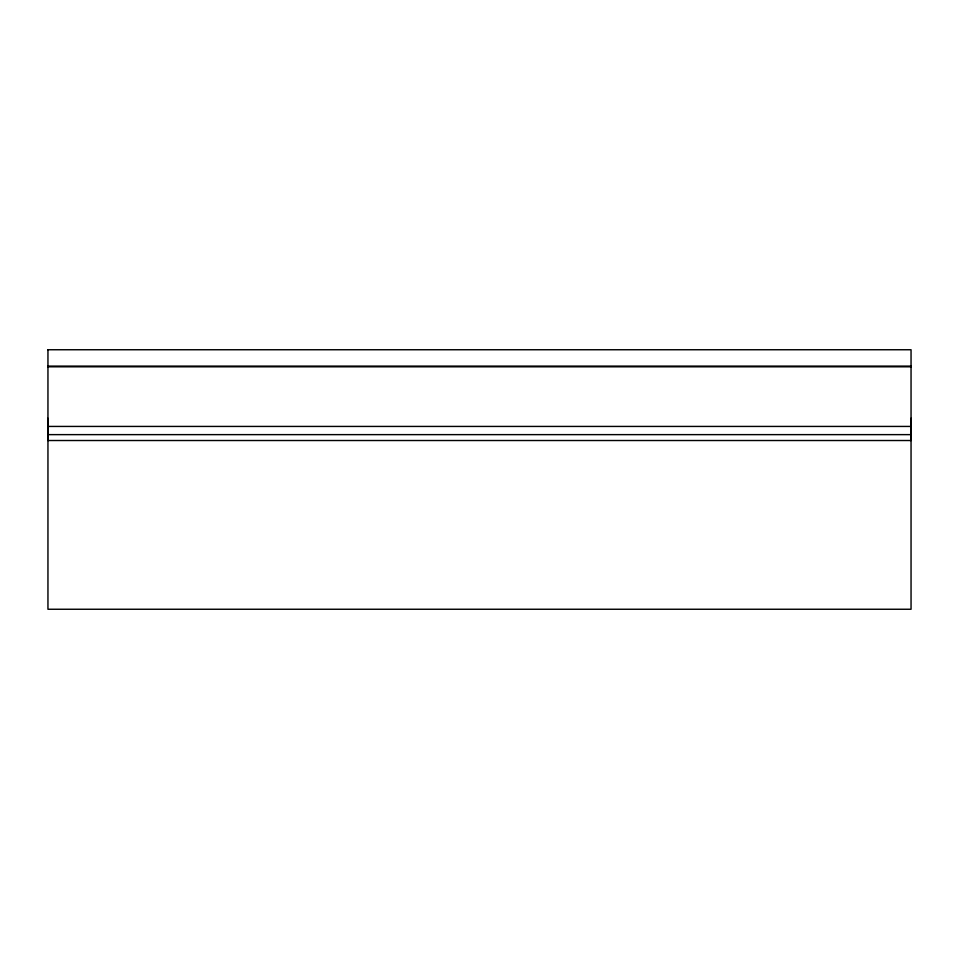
<?xml version="1.0" encoding="UTF-8"?>
<svg xmlns="http://www.w3.org/2000/svg" width="959" height="959" viewBox="0 0 959 959"><rect width="100%" height="100%" fill="white"/><g stroke="black" fill="none" stroke-linecap="round" stroke-linejoin="round"><path stroke-width="1.44" d="M47.95 426.431L911.05 426.431M47.95 434.631L911.05 434.631M911.05 418.256L911.05 609.253L47.95 609.253L47.95 418.256M47.95 349.747L47.95 440.517L911.05 440.517L911.05 349.747L47.95 349.747M911.05 366.11L47.95 366.11L47.95 366.794L911.05 366.794L911.05 366.11"/></g></svg>
